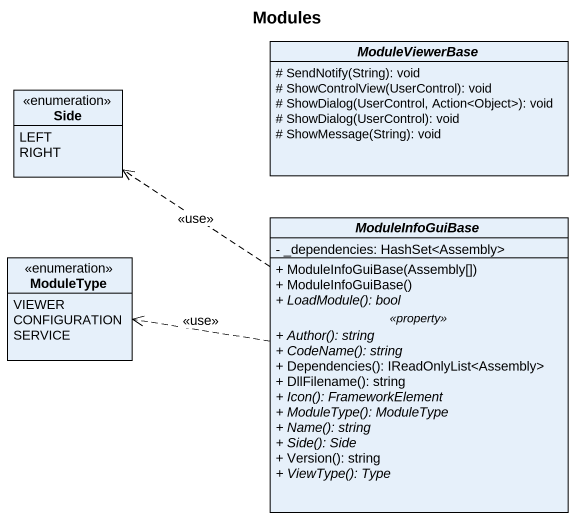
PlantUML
@startuml
title Modules
hide circle
hide empty members
skinparam classAttributeIconSize 0
abstract class ModuleViewerBase {
  # SendNotify(String): void
  # ShowControlView(UserControl): void
  # ShowDialog(UserControl, Action<Object>): void
  # ShowDialog(UserControl): void
  # ShowMessage(String): void
}
enum Side {
  LEFT
  RIGHT
}
abstract class ModuleInfoGuiBase {
  - _dependencies: HashSet<Assembly>
  --
  + ModuleInfoGuiBase(Assembly[])
  + ModuleInfoGuiBase()
  {abstract} + LoadModule(): bool
  .. <<property>> ..
  {abstract} + Author(): string
  {abstract} + CodeName(): string
  + Dependencies(): IReadOnlyList<Assembly>
  + DllFilename(): string
  {abstract} + Icon(): FrameworkElement
  {abstract} + ModuleType(): ModuleType
  {abstract} + Name(): string
  {abstract} + Side(): Side
  + Version(): string
  {abstract} + ViewType(): Type
}
enum ModuleType {
  VIEWER
  CONFIGURATION
  SERVICE
}
ModuleInfoGuiBase .up.> Side : <<use>>
ModuleInfoGuiBase .left.> ModuleType : <<use>>
@enduml
